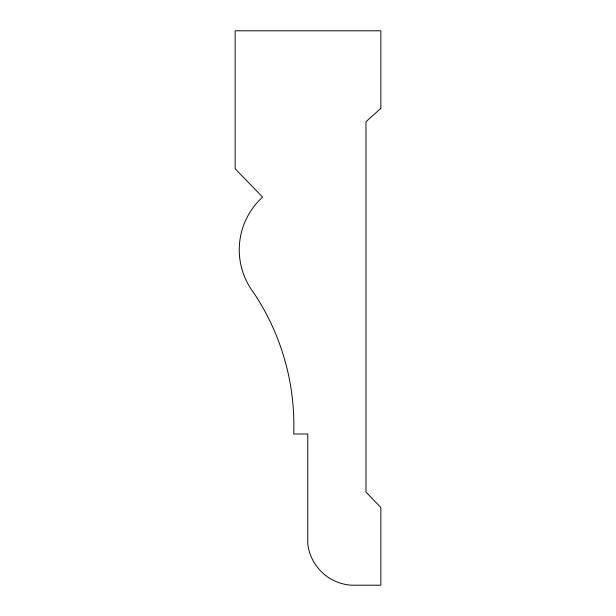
<?xml version="1.0" encoding="UTF-8"?>
<svg xmlns="http://www.w3.org/2000/svg" width="616" height="616" viewBox="0 0 616 616"><rect width="100%" height="100%" fill="white"/><g stroke="black" fill="none" stroke-linecap="round" stroke-linejoin="round"><path stroke-width="0.92" d="M380.842 108.354L365.981 121.722L365.981 492.092L380.842 507.492L380.842 585.2L351.69 585.2A46.939 46.939 0 0 1 307.784 544.051L307.784 434.003L293.716 434.003A238.615 238.615 0 0 0 253.6 292.631A71.086 71.086 0 0 1 262.624 197.12L235.158 168.753L235.158 30.8L380.842 30.8L380.842 108.354"/></g></svg>
